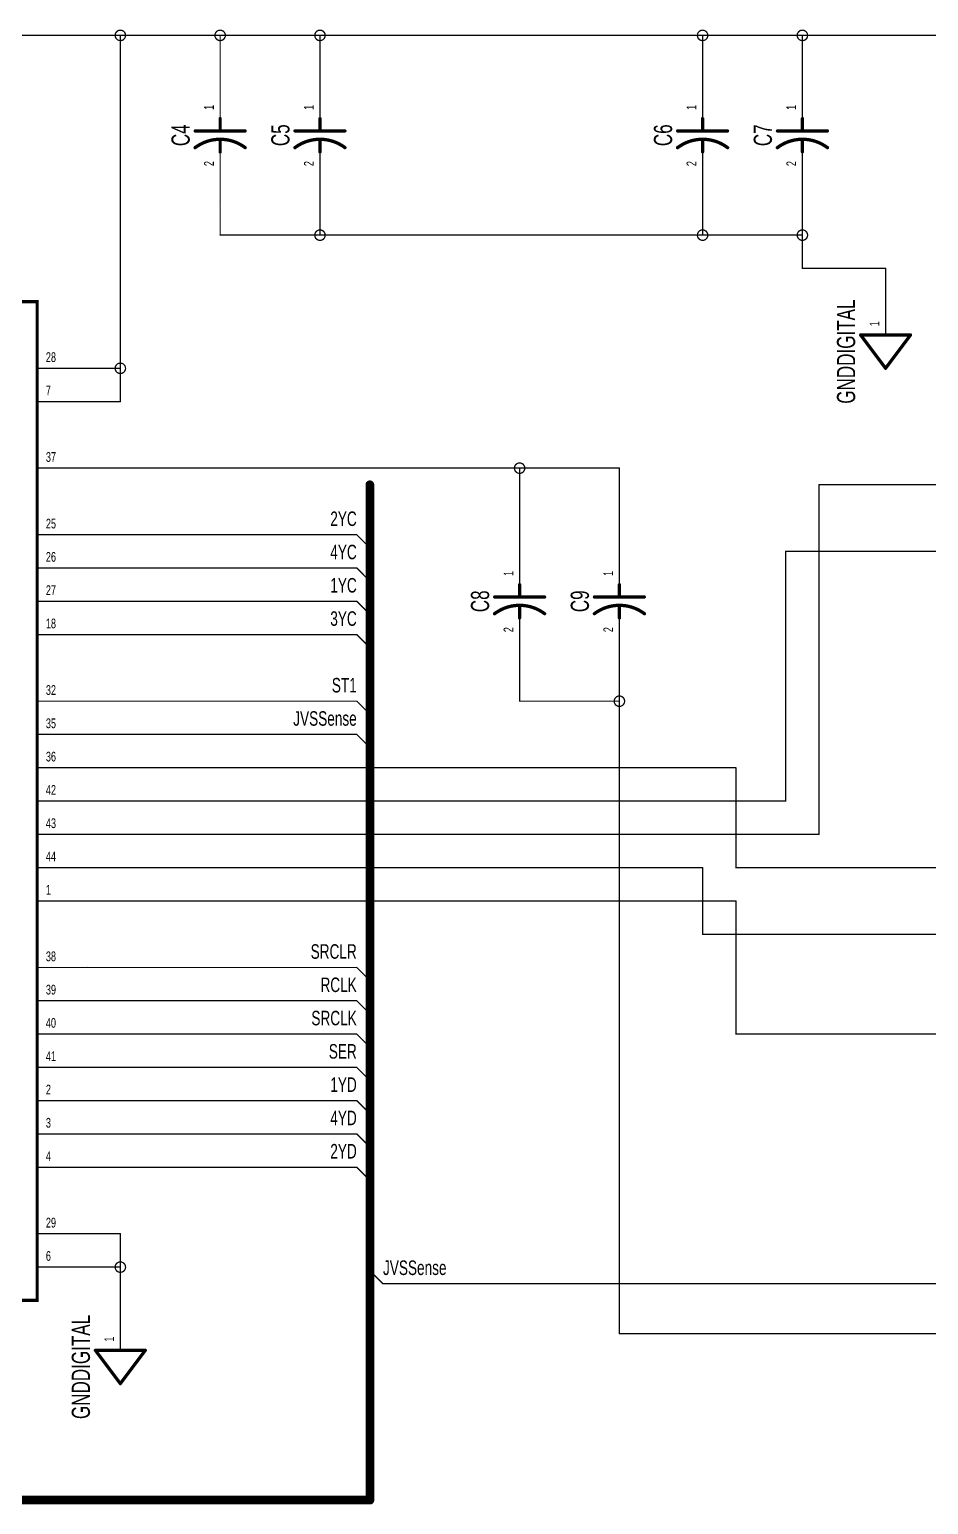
# Model space of a CAD drawing. Extents: x 0 to 18.9, y -0.1 to 8.8.
# Drawn here: x 7.527 to 10.229, y 3.996 to 8.427 of the extents above; entities that cross this region are included whole.
import ezdxf
from ezdxf.enums import TextEntityAlignment as Align

# ---------------------------------------------------------------- set-up
doc = ezdxf.new("R2010")
doc.units = 0
for name, color, linetype in [('Bus', 180, 'CONTINUOUS'), ('Element', 253, 'CONTINUOUS'), ('Net', 50, 'CONTINUOUS'), ('Pin', 50, 'CONTINUOUS')]:
    doc.layers.add(name, color=color, linetype=linetype)

msp = doc.modelspace()

# ---------------------------------------------------------------- linework, layer by layer
at = {"layer": 'Bus', "linetype": 'CONTINUOUS', "const_width": 0.0131}
for points in [[(8.5434, 7.0591, 1), (8.5566, 7.0591, 1), (8.5434, 7.0591, 1)], [(8.5434, 4.0091, 1), (8.5566, 4.0091, 1), (8.5434, 4.0091, 1)], [(8.5434, 4.0091, 1), (8.5566, 4.0091, 1), (8.5434, 4.0091, 1)]]:
    msp.add_lwpolyline(points, format="xyb", dxfattribs=at)
at = {"layer": 'Bus', "linetype": 'CONTINUOUS', "const_width": 0.0262}
for points in [[(8.55, 4.0091), (8.55, 7.0591)], [(4.8, 4.0091), (8.55, 4.0091)]]:
    msp.add_lwpolyline(points, dxfattribs=at)
at = {"layer": 'Element', "linetype": 'CONTINUOUS'}
for points, const_width in [([(8.1, 8.1591), (8.1, 8.1221)], 0.0098), ([(8.4, 8.1591), (8.4, 8.1221)], 0.0098), ([(9.55, 8.1591), (9.55, 8.1221)], 0.0098), ([(9.85, 8.1591), (9.85, 8.1221)], 0.0098), ([(8.025, 8.1221), (8.175, 8.1221)], 0.0098), ([(8.325, 8.1221), (8.475, 8.1221)], 0.0098), ([(9.475, 8.1221), (9.625, 8.1221)], 0.0098), ([(9.775, 8.1221), (9.925, 8.1221)], 0.0098), ([(8.1752, 8.0719), (8.1686, 8.0765), (8.1617, 8.0807), (8.1546, 8.0845), (8.1472, 8.0878), (8.1397, 8.0906), (8.1319, 8.0929), (8.1241, 8.0947), (8.1161, 8.096), (8.1081, 8.0968), (8.1, 8.0971), (8.0919, 8.0968), (8.0839, 8.096), (8.0759, 8.0947), (8.0681, 8.0929), (8.0603, 8.0906), (8.0528, 8.0878), (8.0454, 8.0845), (8.0383, 8.0807), (8.0314, 8.0765), (8.0248, 8.0719)], 0.01), ([(8.1, 8.0971), (8.1, 8.0591)], 0.0098), ([(8.4752, 8.0719), (8.4686, 8.0765), (8.4617, 8.0807), (8.4546, 8.0845), (8.4472, 8.0878), (8.4397, 8.0906), (8.4319, 8.0929), (8.4241, 8.0947), (8.4161, 8.096), (8.4081, 8.0968), (8.4, 8.0971), (8.3919, 8.0968), (8.3839, 8.096), (8.3759, 8.0947), (8.3681, 8.0929), (8.3603, 8.0906), (8.3528, 8.0878), (8.3454, 8.0845), (8.3383, 8.0807), (8.3314, 8.0765), (8.3248, 8.0719)], 0.01), ([(8.4, 8.0971), (8.4, 8.0591)], 0.0098), ([(9.6252, 8.0719), (9.6186, 8.0765), (9.6117, 8.0807), (9.6046, 8.0845), (9.5972, 8.0878), (9.5897, 8.0906), (9.5819, 8.0929), (9.5741, 8.0947), (9.5661, 8.096), (9.5581, 8.0968), (9.55, 8.0971), (9.5419, 8.0968), (9.5339, 8.096), (9.5259, 8.0947), (9.5181, 8.0929), (9.5103, 8.0906), (9.5028, 8.0878), (9.4954, 8.0845), (9.4883, 8.0807), (9.4814, 8.0765), (9.4748, 8.0719)], 0.01), ([(9.55, 8.0971), (9.55, 8.0591)], 0.0098), ([(9.9252, 8.0719), (9.9186, 8.0765), (9.9117, 8.0807), (9.9046, 8.0845), (9.8972, 8.0878), (9.8897, 8.0906), (9.8819, 8.0929), (9.8741, 8.0947), (9.8661, 8.096), (9.8581, 8.0968), (9.85, 8.0971), (9.8419, 8.0968), (9.8339, 8.096), (9.8259, 8.0947), (9.8181, 8.0929), (9.8103, 8.0906), (9.8028, 8.0878), (9.7954, 8.0845), (9.7883, 8.0807), (9.7814, 8.0765), (9.7748, 8.0719)], 0.01), ([(9.85, 8.0971), (9.85, 8.0591)], 0.0098), ([(5.45, 7.6091), (7.55, 7.6091), (7.55, 4.6091), (5.45, 4.6091), (5.45, 7.6091)], 0.0098), ([(10.025, 7.5091), (10.175, 7.5091)], 0.0098), ([(10.025, 7.5091), (10.1, 7.4091)], 0.0098), ([(10.1, 7.4091), (10.175, 7.5091)], 0.0098), ([(9, 6.7591), (9, 6.7221)], 0.0098), ([(9.3, 6.7591), (9.3, 6.7221)], 0.0098), ([(9.0752, 6.6719), (9.0686, 6.6765), (9.0617, 6.6807), (9.0546, 6.6845), (9.0472, 6.6878), (9.0397, 6.6906), (9.0319, 6.6929), (9.0241, 6.6947), (9.0161, 6.696), (9.0081, 6.6968), (9, 6.6971), (8.9919, 6.6968), (8.9839, 6.696), (8.9759, 6.6947), (8.9681, 6.6929), (8.9603, 6.6906), (8.9528, 6.6878), (8.9454, 6.6845), (8.9383, 6.6807), (8.9314, 6.6765), (8.9248, 6.6719)], 0.01), ([(8.925, 6.7221), (9.075, 6.7221)], 0.0098), ([(9, 6.6971), (9, 6.6591)], 0.0098), ([(9.3752, 6.6719), (9.3686, 6.6765), (9.3617, 6.6807), (9.3546, 6.6845), (9.3472, 6.6878), (9.3397, 6.6906), (9.3319, 6.6929), (9.3241, 6.6947), (9.3161, 6.696), (9.3081, 6.6968), (9.3, 6.6971), (9.2919, 6.6968), (9.2839, 6.696), (9.2759, 6.6947), (9.2681, 6.6929), (9.2603, 6.6906), (9.2528, 6.6878), (9.2454, 6.6845), (9.2383, 6.6807), (9.2314, 6.6765), (9.2248, 6.6719)], 0.01), ([(9.225, 6.7221), (9.375, 6.7221)], 0.0098), ([(9.3, 6.6971), (9.3, 6.6591)], 0.0098), ([(7.725, 4.4591), (7.875, 4.4591)], 0.0098), ([(7.725, 4.4591), (7.8, 4.3591)], 0.0098), ([(7.8, 4.3591), (7.875, 4.4591)], 0.0098)]:
    msp.add_lwpolyline(points, dxfattribs=dict(at, const_width=const_width))
for points, const_width in [([(8.0975, 8.1591, 1), (8.1025, 8.1591, 1), (8.0975, 8.1591, 1)], 0.0049), ([(8.3975, 8.1591, 1), (8.4025, 8.1591, 1), (8.3975, 8.1591, 1)], 0.0049), ([(9.5475, 8.1591, 1), (9.5525, 8.1591, 1), (9.5475, 8.1591, 1)], 0.0049), ([(9.8475, 8.1591, 1), (9.8525, 8.1591, 1), (9.8475, 8.1591, 1)], 0.0049), ([(8.0225, 8.1221, 1), (8.0275, 8.1221, 1), (8.0225, 8.1221, 1)], 0.0049), ([(8.0975, 8.1221, 1), (8.1025, 8.1221, 1), (8.0975, 8.1221, 1)], 0.0049), ([(8.1725, 8.1221, 1), (8.1775, 8.1221, 1), (8.1725, 8.1221, 1)], 0.0049), ([(8.3225, 8.1221, 1), (8.3275, 8.1221, 1), (8.3225, 8.1221, 1)], 0.0049), ([(8.3975, 8.1221, 1), (8.4025, 8.1221, 1), (8.3975, 8.1221, 1)], 0.0049), ([(8.4725, 8.1221, 1), (8.4775, 8.1221, 1), (8.4725, 8.1221, 1)], 0.0049), ([(9.4725, 8.1221, 1), (9.4775, 8.1221, 1), (9.4725, 8.1221, 1)], 0.0049), ([(9.5475, 8.1221, 1), (9.5525, 8.1221, 1), (9.5475, 8.1221, 1)], 0.0049), ([(9.6225, 8.1221, 1), (9.6275, 8.1221, 1), (9.6225, 8.1221, 1)], 0.0049), ([(9.7725, 8.1221, 1), (9.7775, 8.1221, 1), (9.7725, 8.1221, 1)], 0.0049), ([(9.8475, 8.1221, 1), (9.8525, 8.1221, 1), (9.8475, 8.1221, 1)], 0.0049), ([(9.9225, 8.1221, 1), (9.9275, 8.1221, 1), (9.9225, 8.1221, 1)], 0.0049), ([(8.0223, 8.0719, 1), (8.0273, 8.0719, 1), (8.0223, 8.0719, 1)], 0.005), ([(8.0975, 8.0971, 1), (8.1025, 8.0971, 1), (8.0975, 8.0971, 1)], 0.0049), ([(8.1727, 8.0719, 1), (8.1777, 8.0719, 1), (8.1727, 8.0719, 1)], 0.005), ([(8.3223, 8.0719, 1), (8.3273, 8.0719, 1), (8.3223, 8.0719, 1)], 0.005), ([(8.3975, 8.0971, 1), (8.4025, 8.0971, 1), (8.3975, 8.0971, 1)], 0.0049), ([(8.4727, 8.0719, 1), (8.4777, 8.0719, 1), (8.4727, 8.0719, 1)], 0.005), ([(9.4723, 8.0719, 1), (9.4773, 8.0719, 1), (9.4723, 8.0719, 1)], 0.005), ([(9.5475, 8.0971, 1), (9.5525, 8.0971, 1), (9.5475, 8.0971, 1)], 0.0049), ([(9.6227, 8.0719, 1), (9.6277, 8.0719, 1), (9.6227, 8.0719, 1)], 0.005), ([(9.7723, 8.0719, 1), (9.7773, 8.0719, 1), (9.7723, 8.0719, 1)], 0.005), ([(9.8475, 8.0971, 1), (9.8525, 8.0971, 1), (9.8475, 8.0971, 1)], 0.0049), ([(9.9227, 8.0719, 1), (9.9277, 8.0719, 1), (9.9227, 8.0719, 1)], 0.005), ([(8.0975, 8.0591, 1), (8.1025, 8.0591, 1), (8.0975, 8.0591, 1)], 0.0049), ([(8.3975, 8.0591, 1), (8.4025, 8.0591, 1), (8.3975, 8.0591, 1)], 0.0049), ([(9.5475, 8.0591, 1), (9.5525, 8.0591, 1), (9.5475, 8.0591, 1)], 0.0049), ([(9.8475, 8.0591, 1), (9.8525, 8.0591, 1), (9.8475, 8.0591, 1)], 0.0049), ([(10.0225, 7.5091, 1), (10.0275, 7.5091, 1), (10.0225, 7.5091, 1)], 0.0049), ([(10.0225, 7.5091, 1), (10.0275, 7.5091, 1), (10.0225, 7.5091, 1)], 0.0049), ([(10.1725, 7.5091, 1), (10.1775, 7.5091, 1), (10.1725, 7.5091, 1)], 0.0049), ([(10.1725, 7.5091, 1), (10.1775, 7.5091, 1), (10.1725, 7.5091, 1)], 0.0049), ([(10.0975, 7.4091, 1), (10.1025, 7.4091, 1), (10.0975, 7.4091, 1)], 0.0049), ([(10.0975, 7.4091, 1), (10.1025, 7.4091, 1), (10.0975, 7.4091, 1)], 0.0049), ([(8.9975, 6.7591, 1), (9.0025, 6.7591, 1), (8.9975, 6.7591, 1)], 0.0049), ([(9.2975, 6.7591, 1), (9.3025, 6.7591, 1), (9.2975, 6.7591, 1)], 0.0049), ([(8.9225, 6.7221, 1), (8.9275, 6.7221, 1), (8.9225, 6.7221, 1)], 0.0049), ([(8.9975, 6.7221, 1), (9.0025, 6.7221, 1), (8.9975, 6.7221, 1)], 0.0049), ([(8.9975, 6.6971, 1), (9.0025, 6.6971, 1), (8.9975, 6.6971, 1)], 0.0049), ([(9.0725, 6.7221, 1), (9.0775, 6.7221, 1), (9.0725, 6.7221, 1)], 0.0049), ([(9.2225, 6.7221, 1), (9.2275, 6.7221, 1), (9.2225, 6.7221, 1)], 0.0049), ([(9.2975, 6.7221, 1), (9.3025, 6.7221, 1), (9.2975, 6.7221, 1)], 0.0049), ([(9.2975, 6.6971, 1), (9.3025, 6.6971, 1), (9.2975, 6.6971, 1)], 0.0049), ([(9.3725, 6.7221, 1), (9.3775, 6.7221, 1), (9.3725, 6.7221, 1)], 0.0049), ([(8.9223, 6.6719, 1), (8.9273, 6.6719, 1), (8.9223, 6.6719, 1)], 0.005), ([(8.9975, 6.6591, 1), (9.0025, 6.6591, 1), (8.9975, 6.6591, 1)], 0.0049), ([(9.0727, 6.6719, 1), (9.0777, 6.6719, 1), (9.0727, 6.6719, 1)], 0.005), ([(9.2223, 6.6719, 1), (9.2273, 6.6719, 1), (9.2223, 6.6719, 1)], 0.005), ([(9.2975, 6.6591, 1), (9.3025, 6.6591, 1), (9.2975, 6.6591, 1)], 0.0049), ([(9.3727, 6.6719, 1), (9.3777, 6.6719, 1), (9.3727, 6.6719, 1)], 0.005), ([(7.7225, 4.4591, 1), (7.7275, 4.4591, 1), (7.7225, 4.4591, 1)], 0.0049), ([(7.7225, 4.4591, 1), (7.7275, 4.4591, 1), (7.7225, 4.4591, 1)], 0.0049), ([(7.8725, 4.4591, 1), (7.8775, 4.4591, 1), (7.8725, 4.4591, 1)], 0.0049), ([(7.8725, 4.4591, 1), (7.8775, 4.4591, 1), (7.8725, 4.4591, 1)], 0.0049), ([(7.7975, 4.3591, 1), (7.8025, 4.3591, 1), (7.7975, 4.3591, 1)], 0.0049), ([(7.7975, 4.3591, 1), (7.8025, 4.3591, 1), (7.7975, 4.3591, 1)], 0.0049)]:
    msp.add_lwpolyline(points, format="xyb", dxfattribs=dict(at, const_width=const_width))
at = {"layer": 'Net', "linetype": 'CONTINUOUS', "const_width": 0.0039}
for points in [[(7.7843, 8.4091), (7.785, 8.4042), (7.7873, 8.3998), (7.7907, 8.3963), (7.7951, 8.3941), (7.8, 8.3933), (7.8049, 8.3941), (7.8093, 8.3963), (7.8127, 8.3998), (7.815, 8.4042), (7.8157, 8.4091), (7.815, 8.4139), (7.8127, 8.4183), (7.8093, 8.4218), (7.8049, 8.424), (7.8, 8.4248), (7.7951, 8.424), (7.7907, 8.4218), (7.7873, 8.4183), (7.785, 8.4139), (7.7843, 8.4091)], [(8.0843, 8.4091), (8.085, 8.4042), (8.0873, 8.3998), (8.0907, 8.3963), (8.0951, 8.3941), (8.1, 8.3933), (8.1049, 8.3941), (8.1093, 8.3963), (8.1127, 8.3998), (8.115, 8.4042), (8.1157, 8.4091), (8.115, 8.4139), (8.1127, 8.4183), (8.1093, 8.4218), (8.1049, 8.424), (8.1, 8.4248), (8.0951, 8.424), (8.0907, 8.4218), (8.0873, 8.4183), (8.085, 8.4139), (8.0843, 8.4091)], [(8.3843, 8.4091), (8.385, 8.4042), (8.3873, 8.3998), (8.3907, 8.3963), (8.3951, 8.3941), (8.4, 8.3933), (8.4049, 8.3941), (8.4093, 8.3963), (8.4127, 8.3998), (8.415, 8.4042), (8.4157, 8.4091), (8.415, 8.4139), (8.4127, 8.4183), (8.4093, 8.4218), (8.4049, 8.424), (8.4, 8.4248), (8.3951, 8.424), (8.3907, 8.4218), (8.3873, 8.4183), (8.385, 8.4139), (8.3843, 8.4091)], [(9.5343, 8.4091), (9.535, 8.4042), (9.5373, 8.3998), (9.5407, 8.3963), (9.5451, 8.3941), (9.55, 8.3933), (9.5549, 8.3941), (9.5593, 8.3963), (9.5627, 8.3998), (9.565, 8.4042), (9.5657, 8.4091), (9.565, 8.4139), (9.5627, 8.4183), (9.5593, 8.4218), (9.5549, 8.424), (9.55, 8.4248), (9.5451, 8.424), (9.5407, 8.4218), (9.5373, 8.4183), (9.535, 8.4139), (9.5343, 8.4091)], [(9.8343, 8.4091), (9.835, 8.4042), (9.8373, 8.3998), (9.8407, 8.3963), (9.8451, 8.3941), (9.85, 8.3933), (9.8549, 8.3941), (9.8593, 8.3963), (9.8627, 8.3998), (9.865, 8.4042), (9.8657, 8.4091), (9.865, 8.4139), (9.8627, 8.4183), (9.8593, 8.4218), (9.8549, 8.424), (9.85, 8.4248), (9.8451, 8.424), (9.8407, 8.4218), (9.8373, 8.4183), (9.835, 8.4139), (9.8343, 8.4091)], [(1.1, 8.4091), (7.8, 8.4091)], [(7.8, 8.4091), (7.8, 7.3091)], [(11.6, 8.4091), (7.8, 8.4091)], [(7.8, 8.4091), (7.8, 8.4091)], [(7.8, 8.4091), (7.8, 8.4091)], [(8.1, 8.3091), (8.1, 8.4091)], [(8.4, 8.3091), (8.4, 8.4091)], [(9.55, 8.3091), (9.55, 8.4091)], [(9.85, 8.3091), (9.85, 8.4091)], [(8.1, 7.9091), (8.1, 7.8091)], [(8.4, 7.9091), (8.4, 7.8091)], [(9.55, 7.9091), (9.55, 7.8091)], [(9.85, 7.8091), (9.85, 7.9091)], [(8.1, 7.8091), (9.85, 7.8091)], [(8.3843, 7.8091), (8.385, 7.8042), (8.3873, 7.7998), (8.3907, 7.7963), (8.3951, 7.7941), (8.4, 7.7933), (8.4049, 7.7941), (8.4093, 7.7963), (8.4127, 7.7998), (8.415, 7.8042), (8.4157, 7.8091), (8.415, 7.8139), (8.4127, 7.8183), (8.4093, 7.8218), (8.4049, 7.824), (8.4, 7.8248), (8.3951, 7.824), (8.3907, 7.8218), (8.3873, 7.8183), (8.385, 7.8139), (8.3843, 7.8091)], [(9.5343, 7.8091), (9.535, 7.8042), (9.5373, 7.7998), (9.5407, 7.7963), (9.5451, 7.7941), (9.55, 7.7933), (9.5549, 7.7941), (9.5593, 7.7963), (9.5627, 7.7998), (9.565, 7.8042), (9.5657, 7.8091), (9.565, 7.8139), (9.5627, 7.8183), (9.5593, 7.8218), (9.5549, 7.824), (9.55, 7.8248), (9.5451, 7.824), (9.5407, 7.8218), (9.5373, 7.8183), (9.535, 7.8139), (9.5343, 7.8091)], [(9.8343, 7.8091), (9.835, 7.8042), (9.8373, 7.7998), (9.8407, 7.7963), (9.8451, 7.7941), (9.85, 7.7933), (9.8549, 7.7941), (9.8593, 7.7963), (9.8627, 7.7998), (9.865, 7.8042), (9.8657, 7.8091), (9.865, 7.8139), (9.8627, 7.8183), (9.8593, 7.8218), (9.8549, 7.824), (9.85, 7.8248), (9.8451, 7.824), (9.8407, 7.8218), (9.8373, 7.8183), (9.835, 7.8139), (9.8343, 7.8091)], [(9.85, 7.7091), (9.85, 7.8091)], [(10.1, 7.7091), (9.85, 7.7091)], [(10.1, 7.6591), (10.1, 7.7091)], [(7.7, 7.4091), (7.8, 7.4091)], [(7.7843, 7.4091), (7.785, 7.4042), (7.7873, 7.3998), (7.7907, 7.3963), (7.7951, 7.3941), (7.8, 7.3933), (7.8049, 7.3941), (7.8093, 7.3963), (7.8127, 7.3998), (7.815, 7.4042), (7.8157, 7.4091), (7.815, 7.4139), (7.8127, 7.4183), (7.8093, 7.4218), (7.8049, 7.424), (7.8, 7.4248), (7.7951, 7.424), (7.7907, 7.4218), (7.7873, 7.4183), (7.785, 7.4139), (7.7843, 7.4091)], [(7.8, 7.3091), (7.7, 7.3091)], [(7.7, 7.1091), (9.3, 7.1091)], [(8.9843, 7.1091), (8.985, 7.1042), (8.9873, 7.0998), (8.9907, 7.0963), (8.9951, 7.0941), (9, 7.0933), (9.0049, 7.0941), (9.0093, 7.0963), (9.0127, 7.0998), (9.015, 7.1042), (9.0157, 7.1091), (9.015, 7.1139), (9.0127, 7.1183), (9.0093, 7.1218), (9.0049, 7.124), (9, 7.1248), (8.9951, 7.124), (8.9907, 7.1218), (8.9873, 7.1183), (8.985, 7.1139), (8.9843, 7.1091)], [(9, 6.9091), (9, 7.1091)], [(9.3, 7.1091), (9.3, 6.9091)], [(9.9, 6.0091), (9.9, 7.0591)], [(9.9, 7.0591), (11.8, 7.0591)], [(7.7, 6.9091), (8.5106, 6.9091)], [(8.5106, 6.9091), (8.55, 6.8697)], [(9.8, 6.1091), (9.8, 6.8591)], [(9.8, 6.8591), (11.8, 6.8591)], [(7.7, 6.8091), (8.5106, 6.8091)], [(8.5106, 6.8091), (8.55, 6.7697)], [(7.7, 6.7091), (8.5106, 6.7091)], [(8.5106, 6.7091), (8.55, 6.6697)], [(7.7, 6.6091), (8.5106, 6.6091)], [(8.5106, 6.6091), (8.55, 6.5697)], [(9, 6.5091), (9, 6.4091)], [(9.3, 6.4091), (9.3, 6.5091)], [(9.2843, 6.4091), (9.285, 6.4042), (9.2873, 6.3998), (9.2907, 6.3963), (9.2951, 6.3941), (9.3, 6.3933), (9.3049, 6.3941), (9.3093, 6.3963), (9.3127, 6.3998), (9.315, 6.4042), (9.3157, 6.4091), (9.315, 6.4139), (9.3127, 6.4183), (9.3093, 6.4218), (9.3049, 6.424), (9.3, 6.4248), (9.2951, 6.424), (9.2907, 6.4218), (9.2873, 6.4183), (9.285, 6.4139), (9.2843, 6.4091)], [(7.7, 6.4091), (8.5106, 6.4091)], [(8.5106, 6.4091), (8.55, 6.3697)], [(9, 6.4091), (9.3, 6.4091)], [(9.3, 6.4091), (9.3, 4.5091)], [(7.7, 6.3091), (8.5106, 6.3091)], [(8.5106, 6.3091), (8.55, 6.2697)], [(7.7, 6.2091), (9.65, 6.2091)], [(9.65, 6.2091), (9.65, 5.9091)], [(7.7, 6.1091), (9.8, 6.1091)], [(7.7, 6.0091), (9.9, 6.0091)], [(7.7, 5.9091), (9.55, 5.9091)], [(9.55, 5.9091), (9.55, 5.7091)], [(9.65, 5.9091), (10.5, 5.9091)], [(7.7, 5.8091), (9.65, 5.8091)], [(9.65, 5.8091), (9.65, 5.4091)], [(9.55, 5.7091), (10.7, 5.7091)], [(7.7, 5.6091), (8.5106, 5.6091)], [(8.5106, 5.6091), (8.55, 5.5697)], [(7.7, 5.5091), (8.5106, 5.5091)], [(8.5106, 5.5091), (8.55, 5.4697)], [(7.7, 5.4091), (8.5106, 5.4091)], [(8.5106, 5.4091), (8.55, 5.3697)], [(9.65, 5.4091), (10.7, 5.4091)], [(7.7, 5.3091), (8.5106, 5.3091)], [(8.5106, 5.3091), (8.55, 5.2697)], [(7.7, 5.2091), (8.5106, 5.2091)], [(8.5106, 5.2091), (8.55, 5.1697)], [(7.7, 5.1091), (8.5106, 5.1091)], [(8.5106, 5.1091), (8.55, 5.0697)], [(7.7, 5.0091), (8.5106, 5.0091)], [(8.5106, 5.0091), (8.55, 4.9697)], [(7.7, 4.8091), (7.8, 4.8091)], [(7.8, 4.8091), (7.8, 4.6091)], [(7.7, 4.7091), (7.8, 4.7091)], [(7.7843, 4.7091), (7.785, 4.7042), (7.7873, 4.6998), (7.7907, 4.6963), (7.7951, 4.6941), (7.8, 4.6933), (7.8049, 4.6941), (7.8093, 4.6963), (7.8127, 4.6998), (7.815, 4.7042), (7.8157, 4.7091), (7.815, 4.7139), (7.8127, 4.7183), (7.8093, 4.7218), (7.8049, 4.724), (7.8, 4.7248), (7.7951, 4.724), (7.7907, 4.7218), (7.7873, 4.7183), (7.785, 4.7139), (7.7843, 4.7091)], [(8.5894, 4.6591), (8.55, 4.6984)], [(13.05, 4.6591), (8.5894, 4.6591)], [(9.3, 4.5091), (10.5, 4.5091)]]:
    msp.add_lwpolyline(points, dxfattribs=at)
at = {"layer": 'Net', "linetype": 'CONTINUOUS', "const_width": 0.002}
for points in [[(7.7833, 8.4091, 1), (7.7852, 8.4091, 1), (7.7833, 8.4091, 1)], [(7.799, 8.4091, 1), (7.801, 8.4091, 1), (7.799, 8.4091, 1)], [(7.799, 8.4091, 1), (7.801, 8.4091, 1), (7.799, 8.4091, 1)], [(7.799, 8.4091, 1), (7.801, 8.4091, 1), (7.799, 8.4091, 1)], [(7.799, 8.4091, 1), (7.801, 8.4091, 1), (7.799, 8.4091, 1)], [(7.799, 8.4091, 1), (7.801, 8.4091, 1), (7.799, 8.4091, 1)], [(8.0833, 8.4091, 1), (8.0852, 8.4091, 1), (8.0833, 8.4091, 1)], [(8.099, 8.4091, 1), (8.101, 8.4091, 1), (8.099, 8.4091, 1)], [(8.3833, 8.4091, 1), (8.3852, 8.4091, 1), (8.3833, 8.4091, 1)], [(8.399, 8.4091, 1), (8.401, 8.4091, 1), (8.399, 8.4091, 1)], [(9.5333, 8.4091, 1), (9.5352, 8.4091, 1), (9.5333, 8.4091, 1)], [(9.549, 8.4091, 1), (9.551, 8.4091, 1), (9.549, 8.4091, 1)], [(9.8333, 8.4091, 1), (9.8352, 8.4091, 1), (9.8333, 8.4091, 1)], [(9.849, 8.4091, 1), (9.851, 8.4091, 1), (9.849, 8.4091, 1)], [(8.099, 8.3091, 1), (8.101, 8.3091, 1), (8.099, 8.3091, 1)], [(8.399, 8.3091, 1), (8.401, 8.3091, 1), (8.399, 8.3091, 1)], [(9.549, 8.3091, 1), (9.551, 8.3091, 1), (9.549, 8.3091, 1)], [(9.849, 8.3091, 1), (9.851, 8.3091, 1), (9.849, 8.3091, 1)], [(8.099, 7.9091, 1), (8.101, 7.9091, 1), (8.099, 7.9091, 1)], [(8.399, 7.9091, 1), (8.401, 7.9091, 1), (8.399, 7.9091, 1)], [(9.549, 7.9091, 1), (9.551, 7.9091, 1), (9.549, 7.9091, 1)], [(9.849, 7.9091, 1), (9.851, 7.9091, 1), (9.849, 7.9091, 1)], [(8.099, 7.8091, 1), (8.101, 7.8091, 1), (8.099, 7.8091, 1)], [(8.099, 7.8091, 1), (8.101, 7.8091, 1), (8.099, 7.8091, 1)], [(8.3833, 7.8091, 1), (8.3852, 7.8091, 1), (8.3833, 7.8091, 1)], [(8.399, 7.8091, 1), (8.401, 7.8091, 1), (8.399, 7.8091, 1)], [(9.5333, 7.8091, 1), (9.5352, 7.8091, 1), (9.5333, 7.8091, 1)], [(9.549, 7.8091, 1), (9.551, 7.8091, 1), (9.549, 7.8091, 1)], [(9.8333, 7.8091, 1), (9.8352, 7.8091, 1), (9.8333, 7.8091, 1)], [(9.849, 7.8091, 1), (9.851, 7.8091, 1), (9.849, 7.8091, 1)], [(9.849, 7.8091, 1), (9.851, 7.8091, 1), (9.849, 7.8091, 1)], [(9.849, 7.8091, 1), (9.851, 7.8091, 1), (9.849, 7.8091, 1)], [(9.849, 7.7091, 1), (9.851, 7.7091, 1), (9.849, 7.7091, 1)], [(9.849, 7.7091, 1), (9.851, 7.7091, 1), (9.849, 7.7091, 1)], [(10.099, 7.7091, 1), (10.101, 7.7091, 1), (10.099, 7.7091, 1)], [(10.099, 7.7091, 1), (10.101, 7.7091, 1), (10.099, 7.7091, 1)], [(10.099, 7.6591, 1), (10.101, 7.6591, 1), (10.099, 7.6591, 1)], [(7.699, 7.4091, 1), (7.701, 7.4091, 1), (7.699, 7.4091, 1)], [(7.7833, 7.4091, 1), (7.7852, 7.4091, 1), (7.7833, 7.4091, 1)], [(7.799, 7.4091, 1), (7.801, 7.4091, 1), (7.799, 7.4091, 1)], [(7.699, 7.3091, 1), (7.701, 7.3091, 1), (7.699, 7.3091, 1)], [(7.799, 7.3091, 1), (7.801, 7.3091, 1), (7.799, 7.3091, 1)], [(7.799, 7.3091, 1), (7.801, 7.3091, 1), (7.799, 7.3091, 1)], [(7.699, 7.1091, 1), (7.701, 7.1091, 1), (7.699, 7.1091, 1)], [(8.9833, 7.1091, 1), (8.9852, 7.1091, 1), (8.9833, 7.1091, 1)], [(8.999, 7.1091, 1), (9.001, 7.1091, 1), (8.999, 7.1091, 1)], [(9.299, 7.1091, 1), (9.301, 7.1091, 1), (9.299, 7.1091, 1)], [(9.299, 7.1091, 1), (9.301, 7.1091, 1), (9.299, 7.1091, 1)], [(9.899, 7.0591, 1), (9.901, 7.0591, 1), (9.899, 7.0591, 1)], [(9.899, 7.0591, 1), (9.901, 7.0591, 1), (9.899, 7.0591, 1)], [(7.699, 6.9091, 1), (7.701, 6.9091, 1), (7.699, 6.9091, 1)], [(8.5096, 6.9091, 1), (8.5116, 6.9091, 1), (8.5096, 6.9091, 1)], [(8.5096, 6.9091, 1), (8.5116, 6.9091, 1), (8.5096, 6.9091, 1)], [(8.549, 6.8697, 1), (8.551, 6.8697, 1), (8.549, 6.8697, 1)], [(8.999, 6.9091, 1), (9.001, 6.9091, 1), (8.999, 6.9091, 1)], [(9.299, 6.9091, 1), (9.301, 6.9091, 1), (9.299, 6.9091, 1)], [(9.799, 6.8591, 1), (9.801, 6.8591, 1), (9.799, 6.8591, 1)], [(9.799, 6.8591, 1), (9.801, 6.8591, 1), (9.799, 6.8591, 1)], [(7.699, 6.8091, 1), (7.701, 6.8091, 1), (7.699, 6.8091, 1)], [(8.5096, 6.8091, 1), (8.5116, 6.8091, 1), (8.5096, 6.8091, 1)], [(8.5096, 6.8091, 1), (8.5116, 6.8091, 1), (8.5096, 6.8091, 1)], [(8.549, 6.7697, 1), (8.551, 6.7697, 1), (8.549, 6.7697, 1)], [(7.699, 6.7091, 1), (7.701, 6.7091, 1), (7.699, 6.7091, 1)], [(8.5096, 6.7091, 1), (8.5116, 6.7091, 1), (8.5096, 6.7091, 1)], [(8.5096, 6.7091, 1), (8.5116, 6.7091, 1), (8.5096, 6.7091, 1)], [(8.549, 6.6697, 1), (8.551, 6.6697, 1), (8.549, 6.6697, 1)], [(7.699, 6.6091, 1), (7.701, 6.6091, 1), (7.699, 6.6091, 1)], [(8.5096, 6.6091, 1), (8.5116, 6.6091, 1), (8.5096, 6.6091, 1)], [(8.5096, 6.6091, 1), (8.5116, 6.6091, 1), (8.5096, 6.6091, 1)], [(8.549, 6.5697, 1), (8.551, 6.5697, 1), (8.549, 6.5697, 1)], [(8.999, 6.5091, 1), (9.001, 6.5091, 1), (8.999, 6.5091, 1)], [(9.299, 6.5091, 1), (9.301, 6.5091, 1), (9.299, 6.5091, 1)], [(7.699, 6.4091, 1), (7.701, 6.4091, 1), (7.699, 6.4091, 1)], [(8.5096, 6.4091, 1), (8.5116, 6.4091, 1), (8.5096, 6.4091, 1)], [(8.5096, 6.4091, 1), (8.5116, 6.4091, 1), (8.5096, 6.4091, 1)], [(8.999, 6.4091, 1), (9.001, 6.4091, 1), (8.999, 6.4091, 1)], [(8.999, 6.4091, 1), (9.001, 6.4091, 1), (8.999, 6.4091, 1)], [(9.2833, 6.4091, 1), (9.2852, 6.4091, 1), (9.2833, 6.4091, 1)], [(9.299, 6.4091, 1), (9.301, 6.4091, 1), (9.299, 6.4091, 1)], [(9.299, 6.4091, 1), (9.301, 6.4091, 1), (9.299, 6.4091, 1)], [(9.299, 6.4091, 1), (9.301, 6.4091, 1), (9.299, 6.4091, 1)], [(8.549, 6.3697, 1), (8.551, 6.3697, 1), (8.549, 6.3697, 1)], [(7.699, 6.3091, 1), (7.701, 6.3091, 1), (7.699, 6.3091, 1)], [(8.5096, 6.3091, 1), (8.5116, 6.3091, 1), (8.5096, 6.3091, 1)], [(8.5096, 6.3091, 1), (8.5116, 6.3091, 1), (8.5096, 6.3091, 1)], [(8.549, 6.2697, 1), (8.551, 6.2697, 1), (8.549, 6.2697, 1)], [(7.699, 6.2091, 1), (7.701, 6.2091, 1), (7.699, 6.2091, 1)], [(9.649, 6.2091, 1), (9.651, 6.2091, 1), (9.649, 6.2091, 1)], [(9.649, 6.2091, 1), (9.651, 6.2091, 1), (9.649, 6.2091, 1)], [(7.699, 6.1091, 1), (7.701, 6.1091, 1), (7.699, 6.1091, 1)], [(9.799, 6.1091, 1), (9.801, 6.1091, 1), (9.799, 6.1091, 1)], [(9.799, 6.1091, 1), (9.801, 6.1091, 1), (9.799, 6.1091, 1)], [(7.699, 6.0091, 1), (7.701, 6.0091, 1), (7.699, 6.0091, 1)], [(9.899, 6.0091, 1), (9.901, 6.0091, 1), (9.899, 6.0091, 1)], [(9.899, 6.0091, 1), (9.901, 6.0091, 1), (9.899, 6.0091, 1)], [(7.699, 5.9091, 1), (7.701, 5.9091, 1), (7.699, 5.9091, 1)], [(9.549, 5.9091, 1), (9.551, 5.9091, 1), (9.549, 5.9091, 1)], [(9.549, 5.9091, 1), (9.551, 5.9091, 1), (9.549, 5.9091, 1)], [(9.649, 5.9091, 1), (9.651, 5.9091, 1), (9.649, 5.9091, 1)], [(9.649, 5.9091, 1), (9.651, 5.9091, 1), (9.649, 5.9091, 1)], [(7.699, 5.8091, 1), (7.701, 5.8091, 1), (7.699, 5.8091, 1)], [(9.649, 5.8091, 1), (9.651, 5.8091, 1), (9.649, 5.8091, 1)], [(9.649, 5.8091, 1), (9.651, 5.8091, 1), (9.649, 5.8091, 1)], [(9.549, 5.7091, 1), (9.551, 5.7091, 1), (9.549, 5.7091, 1)], [(9.549, 5.7091, 1), (9.551, 5.7091, 1), (9.549, 5.7091, 1)], [(7.699, 5.6091, 1), (7.701, 5.6091, 1), (7.699, 5.6091, 1)], [(8.5096, 5.6091, 1), (8.5116, 5.6091, 1), (8.5096, 5.6091, 1)], [(8.5096, 5.6091, 1), (8.5116, 5.6091, 1), (8.5096, 5.6091, 1)], [(8.549, 5.5697, 1), (8.551, 5.5697, 1), (8.549, 5.5697, 1)], [(7.699, 5.5091, 1), (7.701, 5.5091, 1), (7.699, 5.5091, 1)], [(8.5096, 5.5091, 1), (8.5116, 5.5091, 1), (8.5096, 5.5091, 1)], [(8.5096, 5.5091, 1), (8.5116, 5.5091, 1), (8.5096, 5.5091, 1)], [(8.549, 5.4697, 1), (8.551, 5.4697, 1), (8.549, 5.4697, 1)], [(7.699, 5.4091, 1), (7.701, 5.4091, 1), (7.699, 5.4091, 1)], [(8.5096, 5.4091, 1), (8.5116, 5.4091, 1), (8.5096, 5.4091, 1)], [(8.5096, 5.4091, 1), (8.5116, 5.4091, 1), (8.5096, 5.4091, 1)], [(9.649, 5.4091, 1), (9.651, 5.4091, 1), (9.649, 5.4091, 1)], [(9.649, 5.4091, 1), (9.651, 5.4091, 1), (9.649, 5.4091, 1)], [(8.549, 5.3697, 1), (8.551, 5.3697, 1), (8.549, 5.3697, 1)], [(7.699, 5.3091, 1), (7.701, 5.3091, 1), (7.699, 5.3091, 1)], [(8.5096, 5.3091, 1), (8.5116, 5.3091, 1), (8.5096, 5.3091, 1)], [(8.5096, 5.3091, 1), (8.5116, 5.3091, 1), (8.5096, 5.3091, 1)], [(8.549, 5.2697, 1), (8.551, 5.2697, 1), (8.549, 5.2697, 1)], [(7.699, 5.2091, 1), (7.701, 5.2091, 1), (7.699, 5.2091, 1)], [(8.5096, 5.2091, 1), (8.5116, 5.2091, 1), (8.5096, 5.2091, 1)], [(8.5096, 5.2091, 1), (8.5116, 5.2091, 1), (8.5096, 5.2091, 1)], [(8.549, 5.1697, 1), (8.551, 5.1697, 1), (8.549, 5.1697, 1)], [(7.699, 5.1091, 1), (7.701, 5.1091, 1), (7.699, 5.1091, 1)], [(8.5096, 5.1091, 1), (8.5116, 5.1091, 1), (8.5096, 5.1091, 1)], [(8.5096, 5.1091, 1), (8.5116, 5.1091, 1), (8.5096, 5.1091, 1)], [(8.549, 5.0697, 1), (8.551, 5.0697, 1), (8.549, 5.0697, 1)], [(7.699, 5.0091, 1), (7.701, 5.0091, 1), (7.699, 5.0091, 1)], [(8.5096, 5.0091, 1), (8.5116, 5.0091, 1), (8.5096, 5.0091, 1)], [(8.5096, 5.0091, 1), (8.5116, 5.0091, 1), (8.5096, 5.0091, 1)], [(8.549, 4.9697, 1), (8.551, 4.9697, 1), (8.549, 4.9697, 1)], [(7.699, 4.8091, 1), (7.701, 4.8091, 1), (7.699, 4.8091, 1)], [(7.799, 4.8091, 1), (7.801, 4.8091, 1), (7.799, 4.8091, 1)], [(7.799, 4.8091, 1), (7.801, 4.8091, 1), (7.799, 4.8091, 1)], [(7.699, 4.7091, 1), (7.701, 4.7091, 1), (7.699, 4.7091, 1)], [(7.7833, 4.7091, 1), (7.7852, 4.7091, 1), (7.7833, 4.7091, 1)], [(7.799, 4.7091, 1), (7.801, 4.7091, 1), (7.799, 4.7091, 1)], [(8.549, 4.6984, 1), (8.551, 4.6984, 1), (8.549, 4.6984, 1)], [(8.5884, 4.6591, 1), (8.5904, 4.6591, 1), (8.5884, 4.6591, 1)], [(8.5884, 4.6591, 1), (8.5904, 4.6591, 1), (8.5884, 4.6591, 1)], [(7.799, 4.6091, 1), (7.801, 4.6091, 1), (7.799, 4.6091, 1)], [(9.299, 4.5091, 1), (9.301, 4.5091, 1), (9.299, 4.5091, 1)], [(9.299, 4.5091, 1), (9.301, 4.5091, 1), (9.299, 4.5091, 1)]]:
    msp.add_lwpolyline(points, format="xyb", dxfattribs=at)
at = {"layer": 'Pin', "linetype": 'CONTINUOUS', "const_width": 0.0039}
for points in [[(8.1, 8.1591), (8.1, 8.3091)], [(8.4, 8.1591), (8.4, 8.3091)], [(9.55, 8.1591), (9.55, 8.3091)], [(9.85, 8.1591), (9.85, 8.3091)], [(8.1, 8.0591), (8.1, 7.9091)], [(8.4, 8.0591), (8.4, 7.9091)], [(9.55, 8.0591), (9.55, 7.9091)], [(9.85, 8.0591), (9.85, 7.9091)], [(10.1, 7.5091), (10.1, 7.6591)], [(7.55, 7.4091), (7.7, 7.4091)], [(7.55, 7.3091), (7.7, 7.3091)], [(7.55, 7.1091), (7.7, 7.1091)], [(7.55, 6.9091), (7.7, 6.9091)], [(9, 6.7591), (9, 6.9091)], [(9.3, 6.7591), (9.3, 6.9091)], [(7.55, 6.8091), (7.7, 6.8091)], [(7.55, 6.7091), (7.7, 6.7091)], [(9, 6.6591), (9, 6.5091)], [(9.3, 6.6591), (9.3, 6.5091)], [(7.55, 6.6091), (7.7, 6.6091)], [(7.55, 6.4091), (7.7, 6.4091)], [(7.55, 6.3091), (7.7, 6.3091)], [(7.55, 6.2091), (7.7, 6.2091)], [(7.55, 6.1091), (7.7, 6.1091)], [(7.55, 6.0091), (7.7, 6.0091)], [(7.55, 5.9091), (7.7, 5.9091)], [(7.55, 5.8091), (7.7, 5.8091)], [(7.55, 5.6091), (7.7, 5.6091)], [(7.55, 5.5091), (7.7, 5.5091)], [(7.55, 5.4091), (7.7, 5.4091)], [(7.55, 5.3091), (7.7, 5.3091)], [(7.55, 5.2091), (7.7, 5.2091)], [(7.55, 5.1091), (7.7, 5.1091)], [(7.55, 5.0091), (7.7, 5.0091)], [(7.55, 4.8091), (7.7, 4.8091)], [(7.55, 4.7091), (7.7, 4.7091)], [(7.8, 4.4591), (7.8, 4.6091)]]:
    msp.add_lwpolyline(points, dxfattribs=at)
at = {"layer": 'Pin', "linetype": 'CONTINUOUS', "const_width": 0.002}
for points in [[(8.099, 8.3091, 1), (8.101, 8.3091, 1), (8.099, 8.3091, 1)], [(8.399, 8.3091, 1), (8.401, 8.3091, 1), (8.399, 8.3091, 1)], [(9.549, 8.3091, 1), (9.551, 8.3091, 1), (9.549, 8.3091, 1)], [(9.849, 8.3091, 1), (9.851, 8.3091, 1), (9.849, 8.3091, 1)], [(8.099, 8.1591, 1), (8.101, 8.1591, 1), (8.099, 8.1591, 1)], [(8.399, 8.1591, 1), (8.401, 8.1591, 1), (8.399, 8.1591, 1)], [(9.549, 8.1591, 1), (9.551, 8.1591, 1), (9.549, 8.1591, 1)], [(9.849, 8.1591, 1), (9.851, 8.1591, 1), (9.849, 8.1591, 1)], [(8.099, 8.0591, 1), (8.101, 8.0591, 1), (8.099, 8.0591, 1)], [(8.399, 8.0591, 1), (8.401, 8.0591, 1), (8.399, 8.0591, 1)], [(9.549, 8.0591, 1), (9.551, 8.0591, 1), (9.549, 8.0591, 1)], [(9.849, 8.0591, 1), (9.851, 8.0591, 1), (9.849, 8.0591, 1)], [(8.099, 7.9091, 1), (8.101, 7.9091, 1), (8.099, 7.9091, 1)], [(8.399, 7.9091, 1), (8.401, 7.9091, 1), (8.399, 7.9091, 1)], [(9.549, 7.9091, 1), (9.551, 7.9091, 1), (9.549, 7.9091, 1)], [(9.849, 7.9091, 1), (9.851, 7.9091, 1), (9.849, 7.9091, 1)], [(10.099, 7.6591, 1), (10.101, 7.6591, 1), (10.099, 7.6591, 1)], [(10.099, 7.5091, 1), (10.101, 7.5091, 1), (10.099, 7.5091, 1)], [(7.549, 7.4091, 1), (7.551, 7.4091, 1), (7.549, 7.4091, 1)], [(7.699, 7.4091, 1), (7.701, 7.4091, 1), (7.699, 7.4091, 1)], [(7.549, 7.3091, 1), (7.551, 7.3091, 1), (7.549, 7.3091, 1)], [(7.699, 7.3091, 1), (7.701, 7.3091, 1), (7.699, 7.3091, 1)], [(7.549, 7.1091, 1), (7.551, 7.1091, 1), (7.549, 7.1091, 1)], [(7.699, 7.1091, 1), (7.701, 7.1091, 1), (7.699, 7.1091, 1)], [(7.549, 6.9091, 1), (7.551, 6.9091, 1), (7.549, 6.9091, 1)], [(7.699, 6.9091, 1), (7.701, 6.9091, 1), (7.699, 6.9091, 1)], [(8.999, 6.9091, 1), (9.001, 6.9091, 1), (8.999, 6.9091, 1)], [(9.299, 6.9091, 1), (9.301, 6.9091, 1), (9.299, 6.9091, 1)], [(7.549, 6.8091, 1), (7.551, 6.8091, 1), (7.549, 6.8091, 1)], [(7.699, 6.8091, 1), (7.701, 6.8091, 1), (7.699, 6.8091, 1)], [(8.999, 6.7591, 1), (9.001, 6.7591, 1), (8.999, 6.7591, 1)], [(9.299, 6.7591, 1), (9.301, 6.7591, 1), (9.299, 6.7591, 1)], [(7.549, 6.7091, 1), (7.551, 6.7091, 1), (7.549, 6.7091, 1)], [(7.699, 6.7091, 1), (7.701, 6.7091, 1), (7.699, 6.7091, 1)], [(8.999, 6.6591, 1), (9.001, 6.6591, 1), (8.999, 6.6591, 1)], [(9.299, 6.6591, 1), (9.301, 6.6591, 1), (9.299, 6.6591, 1)], [(7.549, 6.6091, 1), (7.551, 6.6091, 1), (7.549, 6.6091, 1)], [(7.699, 6.6091, 1), (7.701, 6.6091, 1), (7.699, 6.6091, 1)], [(8.999, 6.5091, 1), (9.001, 6.5091, 1), (8.999, 6.5091, 1)], [(9.299, 6.5091, 1), (9.301, 6.5091, 1), (9.299, 6.5091, 1)], [(7.549, 6.4091, 1), (7.551, 6.4091, 1), (7.549, 6.4091, 1)], [(7.699, 6.4091, 1), (7.701, 6.4091, 1), (7.699, 6.4091, 1)], [(7.549, 6.3091, 1), (7.551, 6.3091, 1), (7.549, 6.3091, 1)], [(7.699, 6.3091, 1), (7.701, 6.3091, 1), (7.699, 6.3091, 1)], [(7.549, 6.2091, 1), (7.551, 6.2091, 1), (7.549, 6.2091, 1)], [(7.699, 6.2091, 1), (7.701, 6.2091, 1), (7.699, 6.2091, 1)], [(7.549, 6.1091, 1), (7.551, 6.1091, 1), (7.549, 6.1091, 1)], [(7.699, 6.1091, 1), (7.701, 6.1091, 1), (7.699, 6.1091, 1)], [(7.549, 6.0091, 1), (7.551, 6.0091, 1), (7.549, 6.0091, 1)], [(7.699, 6.0091, 1), (7.701, 6.0091, 1), (7.699, 6.0091, 1)], [(7.549, 5.9091, 1), (7.551, 5.9091, 1), (7.549, 5.9091, 1)], [(7.699, 5.9091, 1), (7.701, 5.9091, 1), (7.699, 5.9091, 1)], [(7.549, 5.8091, 1), (7.551, 5.8091, 1), (7.549, 5.8091, 1)], [(7.699, 5.8091, 1), (7.701, 5.8091, 1), (7.699, 5.8091, 1)], [(7.549, 5.6091, 1), (7.551, 5.6091, 1), (7.549, 5.6091, 1)], [(7.699, 5.6091, 1), (7.701, 5.6091, 1), (7.699, 5.6091, 1)], [(7.549, 5.5091, 1), (7.551, 5.5091, 1), (7.549, 5.5091, 1)], [(7.699, 5.5091, 1), (7.701, 5.5091, 1), (7.699, 5.5091, 1)], [(7.549, 5.4091, 1), (7.551, 5.4091, 1), (7.549, 5.4091, 1)], [(7.699, 5.4091, 1), (7.701, 5.4091, 1), (7.699, 5.4091, 1)], [(7.549, 5.3091, 1), (7.551, 5.3091, 1), (7.549, 5.3091, 1)], [(7.699, 5.3091, 1), (7.701, 5.3091, 1), (7.699, 5.3091, 1)], [(7.549, 5.2091, 1), (7.551, 5.2091, 1), (7.549, 5.2091, 1)], [(7.699, 5.2091, 1), (7.701, 5.2091, 1), (7.699, 5.2091, 1)], [(7.549, 5.1091, 1), (7.551, 5.1091, 1), (7.549, 5.1091, 1)], [(7.699, 5.1091, 1), (7.701, 5.1091, 1), (7.699, 5.1091, 1)], [(7.549, 5.0091, 1), (7.551, 5.0091, 1), (7.549, 5.0091, 1)], [(7.699, 5.0091, 1), (7.701, 5.0091, 1), (7.699, 5.0091, 1)], [(7.549, 4.8091, 1), (7.551, 4.8091, 1), (7.549, 4.8091, 1)], [(7.699, 4.8091, 1), (7.701, 4.8091, 1), (7.699, 4.8091, 1)], [(7.549, 4.7091, 1), (7.551, 4.7091, 1), (7.549, 4.7091, 1)], [(7.699, 4.7091, 1), (7.701, 4.7091, 1), (7.699, 4.7091, 1)], [(7.799, 4.6091, 1), (7.801, 4.6091, 1), (7.799, 4.6091, 1)], [(7.799, 4.4591, 1), (7.801, 4.4591, 1), (7.799, 4.4591, 1)]]:
    msp.add_lwpolyline(points, format="xyb", dxfattribs=at)

# ---------------------------------------------------------------- texts
at = {"layer": 'Element', "width": 0.7}
for s, p in [('C4', (8.0248, 8.1091)), ('C5', (8.3248, 8.1091)), ('C6', (9.4748, 8.1091)), ('C7', (9.7748, 8.1091)), ('GNDDIGITAL', (10.025, 7.4591)), ('C8', (8.9248, 6.7091)), ('C9', (9.2248, 6.7091)), ('GNDDIGITAL', (7.725, 4.4091))]:
    msp.add_text(s, height=0.0547, rotation=90, dxfattribs=at).set_placement(p, align=Align.BOTTOM_CENTER)
at = {"layer": 'Net', "width": 0.7}
for s, p in [('2YC', (8.5106, 6.9222)), ('4YC', (8.5106, 6.8222)), ('1YC', (8.5106, 6.7222)), ('3YC', (8.5106, 6.6222)), ('ST1', (8.5106, 6.4222)), ('JVSSense', (8.5106, 6.3222)), ('SRCLR', (8.5106, 5.6222)), ('RCLK', (8.5106, 5.5222)), ('SRCLK', (8.5106, 5.4222)), ('SER', (8.5106, 5.3222)), ('1YD', (8.5106, 5.2222)), ('4YD', (8.5106, 5.1222)), ('2YD', (8.5106, 5.0222))]:
    msp.add_text(s, height=0.0437, dxfattribs=at).set_placement(p, align=Align.BOTTOM_RIGHT)
msp.add_text('JVSSense', height=0.0437, dxfattribs=at).set_placement((8.5894, 4.6722), align=Align.BOTTOM_LEFT)
at = {"layer": 'Pin', "width": 0.7}
for s, p in [('1', (8.0519, 8.1853)), ('1', (8.3519, 8.1853)), ('1', (9.5019, 8.1853)), ('1', (9.8019, 8.1853)), ('2', (8.0519, 8.0164)), ('2', (8.3519, 8.0164)), ('2', (9.5019, 8.0164)), ('2', (9.8019, 8.0164)), ('1', (10.0519, 7.5353)), ('1', (8.9519, 6.7853)), ('1', (9.2519, 6.7853)), ('2', (8.9519, 6.6164)), ('2', (9.2519, 6.6164)), ('1', (7.7519, 4.4853))]:
    msp.add_text(s, height=0.0292, rotation=90, dxfattribs=at).set_placement(p, align=Align.TOP_LEFT)
for s, p in [('28', (7.5762, 7.4572)), ('7', (7.5762, 7.3572)), ('37', (7.5762, 7.1572)), ('25', (7.5762, 6.9572)), ('26', (7.5762, 6.8572)), ('27', (7.5762, 6.7572)), ('18', (7.5762, 6.6572)), ('32', (7.5762, 6.4572)), ('35', (7.5762, 6.3572)), ('36', (7.5762, 6.2572)), ('42', (7.5762, 6.1572)), ('43', (7.5762, 6.0572)), ('44', (7.5762, 5.9572)), ('1', (7.5762, 5.8572)), ('38', (7.5762, 5.6572)), ('39', (7.5762, 5.5572)), ('40', (7.5762, 5.4572)), ('41', (7.5762, 5.3572)), ('2', (7.5762, 5.2572)), ('3', (7.5762, 5.1572)), ('4', (7.5762, 5.0572)), ('29', (7.5762, 4.8572)), ('6', (7.5762, 4.7572))]:
    msp.add_text(s, height=0.0292, dxfattribs=at).set_placement(p, align=Align.TOP_LEFT)

doc.saveas('drawing.dxf')
